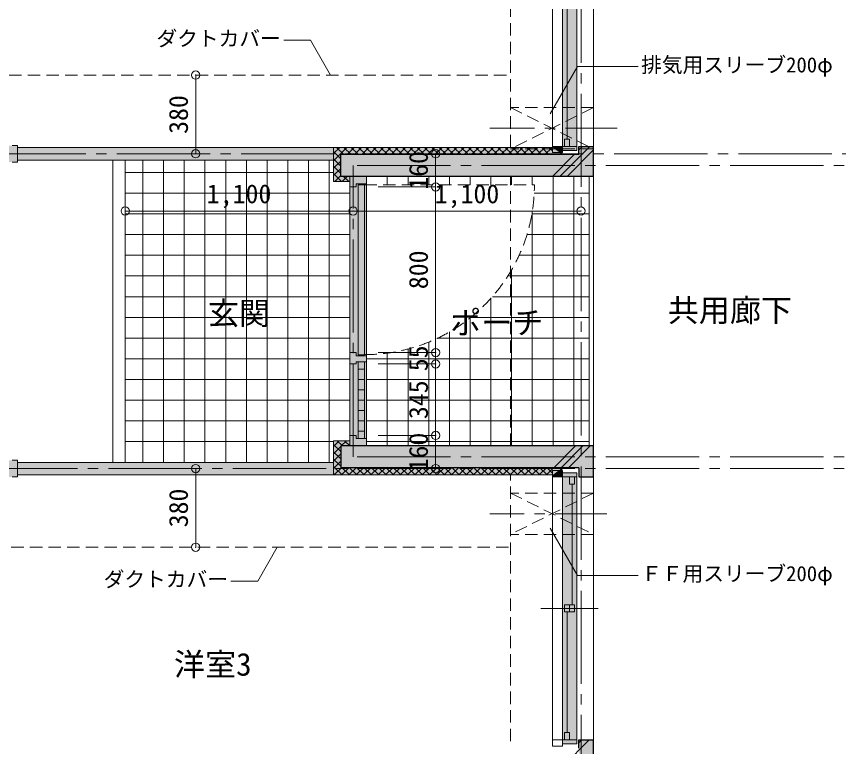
# Model space of a CAD drawing. Units: millimetres at full size, sheet at 1:50. Extents: x -9674 to 9699, y -6794 to 6791.
# Drawn here: x 3698 to 7666, y -2091 to 1435 of the extents above; entities that cross this region are included whole.
import ezdxf
from ezdxf.enums import TextEntityAlignment as Align

# ---------------------------------------------------------------- set-up
doc = ezdxf.new("R2010")
doc.units = ezdxf.units.MM
doc.header["$LTSCALE"] = 50
doc.header["$PDMODE"] = 32
doc.header["$PDSIZE"] = 40
for name, pattern in [('CHAIN1', [8, 5, -1, 1, -1]), ('CHAIN2', [12, 9, -1, 1, -1]), ('DASHED1', [1.8, 1.2, -0.6])]:
    doc.linetypes.add(name, pattern=pattern)
for name, color, linetype, lineweight in [('1-0_芯', 7, 'CHAIN2', 9), ('1-1_躯体', 2, 'Continuous', 25), ('1-2_間仕切', 3, 'Continuous', 18), ('1-3_建具', 3, 'Continuous', 18), ('1-5_設備', 7, 'Continuous', 9), ('1-6_ﾊﾞﾙｺﾆｰ・階段', 4, 'Continuous', 9), ('1-7_その他', 7, 'DASHED1', 9), ('1-8_ハッチ', 4, 'Continuous', 9), ('1-A_文字', 7, 'Continuous', 9), ('1-B_寸法', 7, 'Continuous', 9), ('1-C_梁', 7, 'DASHED1', 9)]:
    doc.layers.add(name, color=color, linetype=linetype, lineweight=lineweight)
for name, color, linetype in [('4-0', 1, 'Continuous'), ('4-1', 2, 'Continuous'), ('4-2', 4, 'Continuous'), ('4-F', 4, 'Continuous')]:
    doc.layers.add(name, color=color, linetype=linetype)
doc.styles.add('ＭＳ ゴシック', font='')
doc.styles.get('ＭＳ ゴシック').set_extended_font_data('MS Gothic')

msp = doc.modelspace()

# ---------------------------------------------------------------- linework, layer by layer
at = {"layer": '1-0_芯'}
for p, q in [((6422.5, -4188.13), (6422.5, 4241.87)), ((-8417.5, 771.87), (8192.5, 771.87)), ((5322.5, -691.63), (5322.5, 715.37)), ((8192.5, 715.37), (5322.5, 715.37)), ((8192.5, -691.63), (5322.5, -691.63)), ((8192.5, -748.13), (2022.5, -748.13))]:
    msp.add_line(p, q, dxfattribs=at)
at = {"layer": '1-1_躯体'}
for p, q in [((6482.5, 662.87), (6482.5, 807.89)), ((6412.5, 767.87), (5262.5, 767.87)), ((6412.5, -744.13), (5262.5, -744.13)), ((6412.5, -744.13), (6412.5, -788.11)), ((6412.5, -2058.11), (6482.5, -2058.11)), ((6412.5, -2098.11), (6412.5, -2058.11)), ((6482.5, -3763.13), (6482.5, -2058.11))]:
    msp.add_line(p, q, dxfattribs=at)
for points in [[(6412.5, 767.87), (6412.5, 807.89), (6482.5, 807.89)], [(6482.5, 662.87), (5262.5, 662.87), (5262.5, 767.87)], [(6482.5, -639.13), (5262.5, -639.13), (5262.5, -744.13)], [(6412.5, -788.11), (6482.5, -788.11), (6482.5, -639.13)]]:
    msp.add_lwpolyline(points, dxfattribs=at)
at = {"layer": '1-2_間仕切'}
for p, q in [((5227.5, 802.87), (3702.5, 802.87)), ((5227.5, 741.87), (3702.5, 741.87)), ((5227.5, -718.13), (3702.5, -718.13)), ((5227.5, -779.13), (3702.5, -779.13))]:
    msp.add_line(p, q, dxfattribs=at)
at = {"layer": '1-3_建具', "color": 7, "lineweight": 9}
for p, q in [((6285.5, 2359.87), (6285.5, 807.89)), ((6332.5, 822.89), (6332.5, 2344.87)), ((6402.5, 822.89), (6402.5, 2344.87)), ((6482.5, 2359.87), (6482.5, 807.89)), ((6332.5, 822.89), (6332.5, 807.89)), ((6332.5, 807.89), (6402.5, 807.89)), ((6402.5, 787.89), (6402.5, 822.89)), ((6402.5, 787.89), (6332.5, 787.89)), ((5307.5, -188.13), (5307.5, 611.87)), ((5387.5, 626.87), (5387.5, -203.13)), ((5347.5, -233.13), (5347.5, -603.13)), ((5377.5, -233.13), (5377.5, -603.13)), ((5387.5, -603.13), (5387.5, -233.13)), ((5307.5, -243.13), (5307.5, -588.13)), ((5347.5, -268.13), (5377.5, -268.13)), ((5347.5, -318.13), (5377.5, -318.13)), ((5347.5, -368.13), (5377.5, -368.13)), ((5347.5, -418.13), (5377.5, -418.13)), ((5347.5, -468.13), (5377.5, -468.13)), ((5347.5, -518.13), (5377.5, -518.13)), ((5347.5, -568.13), (5377.5, -568.13)), ((6285.5, -788.11), (6285.5, -2058.11)), ((6402.5, -768.11), (6332.5, -768.11)), ((6332.5, -788.11), (6402.5, -788.11)), ((6332.5, -803.11), (6332.5, -788.11)), ((6402.5, -768.11), (6402.5, -803.11)), ((6482.5, -788.11), (6482.5, -2058.11)), ((6332.5, -2043.11), (6332.5, -803.11)), ((6402.5, -2043.11), (6402.5, -803.11)), ((6505.98, -1423.11), (6229.02, -1423.11)), ((6332.5, -2043.11), (6332.5, -2058.11)), ((6332.5, -2058.11), (6402.5, -2058.11)), ((6402.5, -2078.11), (6402.5, -2043.11)), ((6402.5, -2078.11), (6332.5, -2078.11))]:
    msp.add_line(p, q, dxfattribs=at)
at = {"layer": '1-3_建具'}
for p, q in [((6355.5, 1566.38), (6355.5, 842.89)), ((6343.5, 842.89), (6367.5, 842.89)), ((6343.5, 842.89), (6343.5, 807.89)), ((6367.5, 842.89), (6367.5, 807.89)), ((6332.5, 777.89), (6332.5, 807.89)), ((6285.5, 777.89), (6286.53, 777.89)), ((6285.5, 777.89), (6332.5, 777.89)), ((3677.5, 731.87), (3702.5, 731.87)), ((5307.5, 662.87), (5307.5, 611.87)), ((5307.5, 647.87), (5307.5, 626.87)), ((5387.5, 626.87), (5387.5, 662.87)), ((5337.5, 611.87), (5307.5, 611.87)), ((5347.5, 621.87), (5347.5, -198.13)), ((5377.5, 621.87), (5347.5, 621.87)), ((5377.5, 621.87), (5377.5, -198.13)), ((5337.5, -188.13), (5307.5, -188.13)), ((5307.5, -243.13), (5307.5, -188.13)), ((5337.5, -188.13), (5337.5, -203.13)), ((5377.5, -198.13), (5347.5, -198.13)), ((5337.5, -588.13), (5307.5, -588.13)), ((5307.5, -639.13), (5307.5, -588.13)), ((5307.5, -624.13), (5307.5, -603.13)), ((5387.5, -603.13), (5387.5, -639.13)), ((3677.5, -708.13), (3702.5, -708.13)), ((6285.5, -758.11), (6286.53, -758.11)), ((6285.5, -758.11), (6285.5, -788.11)), ((6285.5, -758.11), (6332.5, -758.11)), ((6285.5, -788.11), (6332.5, -788.11)), ((6332.5, -758.11), (6332.5, -788.11)), ((6391.5, -823.11), (6391.5, -788.11)), ((6379.5, -1405.61), (6379.5, -823.11)), ((6343.5, -1440.61), (6343.5, -1405.61)), ((6343.5, -1405.61), (6391.5, -1405.61)), ((6367.5, -1440.61), (6367.5, -1405.61)), ((6391.5, -1440.61), (6391.5, -1405.61)), ((6343.5, -1440.61), (6391.5, -1440.61)), ((6355.5, -1440.61), (6355.5, -2023.11)), ((6343.5, -2023.11), (6367.5, -2023.11)), ((6343.5, -2023.11), (6343.5, -2058.11)), ((6367.5, -2023.11), (6367.5, -2058.11)), ((6332.5, -2088.11), (6332.5, -2058.11)), ((6285.5, -2088.11), (6286.53, -2088.11)), ((6285.5, -2088.11), (6332.5, -2088.11))]:
    msp.add_line(p, q, dxfattribs=at)
at = {"layer": '1-3_建具', "color": 7, "linetype": 'DASHED1', "lineweight": 9}
msp.add_line((5377.5, 621.87), (6197.5, 621.87), dxfattribs=at)
at = {"layer": '1-3_建具'}
for points in [[(3677.5, 811.87), (3702.5, 811.87), (3702.5, 731.87)], [(6285.5, 777.89), (6285.5, 807.89), (6332.5, 807.89)], [(5337.5, 611.87), (5337.5, 626.87), (5387.5, 626.87)], [(5307.5, -243.13), (5337.5, -243.13), (5337.5, -233.13), (5387.5, -233.13)], [(5337.5, -203.13), (5387.5, -203.13), (5387.5, -233.13)], [(5337.5, -588.13), (5337.5, -603.13), (5387.5, -603.13)], [(3677.5, -788.13), (3702.5, -788.13), (3702.5, -708.13)], [(6391.5, -823.11), (6367.5, -823.11), (6367.5, -788.11)], [(6285.5, -2088.11), (6285.5, -2058.11), (6332.5, -2058.11)]]:
    msp.add_lwpolyline(points, dxfattribs=at)
at = {"layer": '1-3_建具', "color": 7, "linetype": 'DASHED1', "lineweight": 9}
msp.add_arc((5377.5, 621.87), 820, 270, 0, dxfattribs=at)
at = {"layer": '1-5_設備'}
for p, q in [((4162.5, -718.13), (4162.5, 741.87)), ((4222.5, -718.13), (4222.5, 741.87))]:
    msp.add_line(p, q, dxfattribs=at)
at = {"layer": '1-6_ﾊﾞﾙｺﾆｰ・階段'}
for p, q in [((4307.5, -718.13), (4307.5, 741.87)), ((4407.5, -718.13), (4407.5, 741.87)), ((4507.5, -718.13), (4507.5, 741.87)), ((4607.5, -718.13), (4607.5, 741.87)), ((4707.5, -718.13), (4707.5, 741.87)), ((4807.5, -718.13), (4807.5, 741.87)), ((4907.5, -718.13), (4907.5, 741.87)), ((5007.5, -718.13), (5007.5, 741.87)), ((5107.5, -718.13), (5107.5, 741.87)), ((5207.5, -718.13), (5207.5, 741.87)), ((5227.5, 681.87), (4222.5, 681.87)), ((5487.5, 662.87), (5487.5, 621.87)), ((5587.5, 662.87), (5587.5, 621.87)), ((5687.5, 662.87), (5687.5, 621.87)), ((5787.5, 662.87), (5787.5, 621.87)), ((5887.5, 662.87), (5887.5, 621.87)), ((5987.5, 662.87), (5987.5, 621.87)), ((6087.5, 662.87), (6087.5, 621.87)), ((6187.5, 662.87), (6187.5, 621.87)), ((6287.5, 662.87), (6287.5, -639.13)), ((6387.5, 662.87), (6387.5, -639.13)), ((6462.5, -639.13), (6462.5, 662.87)), ((6482.5, -639.13), (6482.5, 662.87)), ((5307.5, 581.87), (4222.5, 581.87)), ((6462.5, 581.87), (6196.52, 581.87)), ((5307.5, 481.87), (4222.5, 481.87)), ((6462.5, 481.87), (6185.46, 481.87)), ((6187.5, 494.2), (6187.5, -639.13)), ((5307.5, 381.87), (4222.5, 381.87)), ((6462.5, 381.87), (6161.59, 381.87)), ((5307.5, 281.87), (4222.5, 281.87)), ((6462.5, 281.87), (6123.69, 281.87)), ((6087.5, 211.63), (6087.5, -639.13)), ((5307.5, 181.87), (4222.5, 181.87)), ((6462.5, 181.87), (6069.45, 181.87)), ((5307.5, 81.87), (4222.5, 81.87)), ((6462.5, 81.87), (5994.59, 81.87)), ((5987.5, 73.87), (5987.5, -639.13)), ((5307.5, -18.13), (4222.5, -18.13)), ((5887.5, -20.24), (5887.5, -639.13)), ((6462.5, -18.13), (5890.14, -18.13)), ((5307.5, -118.13), (4222.5, -118.13)), ((6462.5, -118.13), (5730.77, -118.13)), ((5787.5, -88.27), (5787.5, -639.13)), ((5687.5, -137.28), (5687.5, -639.13)), ((5487.5, -190.72), (5487.5, -639.13)), ((5587.5, -170.78), (5587.5, -639.13)), ((5307.5, -218.13), (4222.5, -218.13)), ((6462.5, -218.13), (5387.5, -218.13)), ((5307.5, -318.13), (4222.5, -318.13)), ((6462.5, -318.13), (5387.5, -318.13)), ((5307.5, -418.13), (4222.5, -418.13)), ((6462.5, -418.13), (5387.5, -418.13)), ((5307.5, -518.13), (4222.5, -518.13)), ((6462.5, -518.13), (5387.5, -518.13)), ((5227.5, -618.13), (4222.5, -618.13)), ((6462.5, -618.13), (5387.5, -618.13))]:
    msp.add_line(p, q, dxfattribs=at)
at = {"layer": '1-7_その他'}
for p, q in [((6482.5, 995.37), (6082.5, 995.37)), ((6082.5, 995.37), (6482.5, 795.37)), ((6482.5, 995.37), (6082.5, 795.37)), ((6482.5, 795.37), (6082.5, 795.37)), ((6082.5, -866.44), (6482.5, -1066.44)), ((6482.5, -866.44), (6082.5, -866.44)), ((6482.5, -866.44), (6082.5, -1066.44)), ((6482.5, -1066.44), (6082.5, -1066.44))]:
    msp.add_line(p, q, dxfattribs=at)
at = {"layer": '1-7_その他', "linetype": 'CHAIN1'}
for p, q in [((6597.5, 895.37), (5982.5, 895.37)), ((6547.5, -966.44), (5982.5, -966.44))]:
    msp.add_line(p, q, dxfattribs=at)
at = {"layer": '1-8_ハッチ'}
for p, q in [((5227.5, 737.37), (5293, 802.87)), ((5227.5, 772.73), (5257.64, 802.87)), ((5242.89, 802.87), (5277.89, 767.87)), ((5278.25, 802.87), (5313.25, 767.87)), ((5293.35, 767.87), (5328.35, 802.87)), ((5313.6, 802.87), (5348.6, 767.87)), ((5328.71, 767.87), (5363.71, 802.87)), ((5348.96, 802.87), (5383.96, 767.87)), ((5364.06, 767.87), (5399.06, 802.87)), ((5384.32, 802.87), (5419.32, 767.87)), ((5399.42, 767.87), (5434.42, 802.87)), ((5419.67, 802.87), (5454.67, 767.87)), ((5434.77, 767.87), (5469.77, 802.87)), ((5455.03, 802.87), (5490.03, 767.87)), ((5470.13, 767.87), (5505.13, 802.87)), ((5490.38, 802.87), (5525.38, 767.87)), ((5505.48, 767.87), (5540.48, 802.87)), ((5525.74, 802.87), (5560.74, 767.87)), ((5540.84, 767.87), (5575.84, 802.87)), ((5561.09, 802.87), (5596.09, 767.87)), ((5576.2, 767.87), (5611.2, 802.87)), ((5596.45, 802.87), (5631.45, 767.87)), ((5611.55, 767.87), (5646.55, 802.87)), ((5631.8, 802.87), (5666.8, 767.87)), ((5646.91, 767.87), (5681.91, 802.87)), ((5667.16, 802.87), (5702.16, 767.87)), ((5682.26, 767.87), (5717.26, 802.87)), ((5702.51, 802.87), (5737.51, 767.87)), ((5717.62, 767.87), (5752.62, 802.87)), ((5737.87, 802.87), (5772.87, 767.87)), ((5752.97, 767.87), (5787.97, 802.87)), ((5773.22, 802.87), (5808.22, 767.87)), ((5788.33, 767.87), (5823.33, 802.87)), ((5808.58, 802.87), (5843.58, 767.87)), ((5823.68, 767.87), (5858.68, 802.87)), ((5843.93, 802.87), (5878.93, 767.87)), ((5859.04, 767.87), (5894.04, 802.87)), ((5879.29, 802.87), (5914.29, 767.87)), ((5894.39, 767.87), (5929.39, 802.87)), ((5914.65, 802.87), (5949.65, 767.87)), ((5929.75, 767.87), (5964.75, 802.87)), ((5950, 802.87), (5985, 767.87)), ((5965.1, 767.87), (6000.1, 802.87)), ((5985.36, 802.87), (6020.36, 767.87)), ((6000.46, 767.87), (6035.46, 802.87)), ((6020.71, 802.87), (6055.71, 767.87)), ((6035.81, 767.87), (6070.81, 802.87)), ((6056.07, 802.87), (6091.07, 767.87)), ((6071.17, 767.87), (6106.17, 802.87)), ((6091.42, 802.87), (6126.42, 767.87)), ((6106.53, 767.87), (6141.53, 802.87)), ((6126.78, 802.87), (6161.78, 767.87)), ((6141.88, 767.87), (6176.88, 802.87)), ((6162.13, 802.87), (6197.13, 767.87)), ((6177.24, 767.87), (6212.24, 802.87)), ((6197.49, 802.87), (6232.49, 767.87)), ((6212.59, 767.87), (6247.59, 802.87)), ((6232.84, 802.87), (6267.84, 767.87)), ((6247.95, 767.87), (6282.95, 802.87)), ((6268.2, 802.87), (6285.5, 785.57)), ((6319.72, 662.87), (6464.75, 807.89)), ((6412.5, 791), (6429.39, 807.89)), ((5227.5, 782.91), (5262.5, 747.91)), ((6283.3, 767.87), (6285.5, 770.07)), ((6284.37, 662.87), (6389.37, 767.87)), ((6355.08, 662.87), (6482.5, 790.29)), ((5227.5, 747.55), (5262.5, 712.55)), ((5227.5, 702.02), (5262.5, 737.02)), ((5227.5, 712.2), (5262.5, 677.2)), ((5227.5, 666.66), (5262.5, 701.66)), ((5227.5, 676.84), (5266.47, 637.87)), ((5227.5, 641.49), (5231.12, 637.87)), ((5227.5, 637.87), (5307.5, 637.87)), ((5234.06, 637.87), (5262.5, 666.31)), ((5269.42, 637.87), (5294.42, 662.87)), ((5276.83, 662.87), (5301.83, 637.87)), ((5304.77, 637.87), (5307.5, 640.6)), ((5227.5, -614.13), (5307.5, -614.13)), ((5227.5, -614.13), (5227.5, -779.13)), ((5227.5, -641.49), (5254.86, -614.13)), ((5227.5, -631.31), (5262.5, -666.31)), ((5245.68, -614.13), (5270.68, -639.13)), ((5265.21, -639.13), (5290.21, -614.13)), ((5281.04, -614.13), (5306.04, -639.13)), ((5300.57, -639.13), (5307.5, -632.2)), ((5227.5, -676.84), (5262.5, -641.84)), ((5227.5, -666.66), (5262.5, -701.66)), ((6291.58, -744.13), (6396.58, -639.13)), ((6326.94, -744.13), (6431.94, -639.13)), ((6362.29, -744.13), (6467.29, -639.13)), ((5227.5, -712.2), (5262.5, -677.2)), ((5227.5, -702.02), (5262.5, -737.02)), ((5227.5, -747.55), (5262.5, -712.55)), ((5227.5, -737.37), (5269.26, -779.13)), ((5231.28, -779.13), (5266.28, -744.13)), ((5266.63, -779.13), (5301.63, -744.13)), ((5269.61, -744.13), (5304.61, -779.13)), ((5301.99, -779.13), (5336.99, -744.13)), ((5304.97, -744.13), (5339.97, -779.13)), ((5337.34, -779.13), (5372.34, -744.13)), ((5340.33, -744.13), (5375.33, -779.13)), ((5372.7, -779.13), (5407.7, -744.13)), ((5375.68, -744.13), (5410.68, -779.13)), ((5408.05, -779.13), (5443.05, -744.13)), ((5411.04, -744.13), (5446.04, -779.13)), ((5443.41, -779.13), (5478.41, -744.13)), ((5446.39, -744.13), (5481.39, -779.13)), ((5478.76, -779.13), (5513.76, -744.13)), ((5481.75, -744.13), (5516.75, -779.13)), ((5514.12, -779.13), (5549.12, -744.13)), ((5517.1, -744.13), (5552.1, -779.13)), ((5549.47, -779.13), (5584.47, -744.13)), ((5552.46, -744.13), (5587.46, -779.13)), ((5584.83, -779.13), (5619.83, -744.13)), ((5587.81, -744.13), (5622.81, -779.13)), ((5620.19, -779.13), (5655.19, -744.13)), ((5623.17, -744.13), (5658.17, -779.13)), ((5655.54, -779.13), (5690.54, -744.13)), ((5658.52, -744.13), (5693.52, -779.13)), ((5690.9, -779.13), (5725.9, -744.13)), ((5693.88, -744.13), (5728.88, -779.13)), ((5726.25, -779.13), (5761.25, -744.13)), ((5729.23, -744.13), (5764.23, -779.13)), ((5761.61, -779.13), (5796.61, -744.13)), ((5764.59, -744.13), (5799.59, -779.13)), ((5796.96, -779.13), (5831.96, -744.13)), ((5799.94, -744.13), (5834.94, -779.13)), ((5832.32, -779.13), (5867.32, -744.13)), ((5835.3, -744.13), (5870.3, -779.13)), ((5867.67, -779.13), (5902.67, -744.13)), ((5870.66, -744.13), (5905.66, -779.13)), ((5903.03, -779.13), (5938.03, -744.13)), ((5906.01, -744.13), (5941.01, -779.13)), ((5938.38, -779.13), (5973.38, -744.13)), ((5941.37, -744.13), (5976.37, -779.13)), ((5973.74, -779.13), (6008.74, -744.13)), ((5976.72, -744.13), (6011.72, -779.13)), ((6009.09, -779.13), (6044.09, -744.13)), ((6012.08, -744.13), (6047.08, -779.13)), ((6044.45, -779.13), (6079.45, -744.13)), ((6047.43, -744.13), (6082.43, -779.13)), ((6079.8, -779.13), (6114.8, -744.13)), ((6082.79, -744.13), (6117.79, -779.13)), ((6115.16, -779.13), (6150.16, -744.13)), ((6118.14, -744.13), (6153.14, -779.13)), ((6150.52, -779.13), (6185.52, -744.13)), ((6153.5, -744.13), (6188.5, -779.13)), ((6185.87, -779.13), (6220.87, -744.13)), ((6188.85, -744.13), (6223.85, -779.13)), ((6221.23, -779.13), (6256.23, -744.13)), ((6224.21, -744.13), (6259.21, -779.13)), ((6256.58, -779.13), (6285.5, -750.21)), ((6259.56, -744.13), (6285.5, -770.07)), ((5227.5, -772.73), (5233.9, -779.13)), ((5227.5, -779.13), (6285.5, -779.13)), ((6082.5, -2438.14), (6462.53, -2058.11)), ((6412.5, -2072.78), (6427.17, -2058.11))]:
    msp.add_line(p, q, dxfattribs=at)
msp.add_lwpolyline([(5227.5, 637.87), (5227.5, 802.87), (6285.5, 802.87)], dxfattribs=at)
at = {"layer": '1-A_文字'}
for p, q in [((5116.57, 1320.29), (4987.4, 1320.29)), ((5213.81, 1151.87), (5116.57, 1320.29)), ((6274.22, 965.17), (6405.61, 1192.74)), ((6405.61, 1192.74), (6698.47, 1192.74)), ((6274.22, -1036.25), (6405.61, -1263.81)), ((4956.07, -1128.13), (4861.88, -1291.27)), ((6405.61, -1263.81), (6698.47, -1263.81)), ((4861.88, -1291.27), (4732.72, -1291.27))]:
    msp.add_line(p, q, dxfattribs=at)
at = {"layer": '1-B_寸法'}
for p, q in [((4562.68, 771.87), (4562.68, 1151.87)), ((5720.96, 611.87), (5720.96, 771.87)), ((5444.11, 611.87), (5720.96, 611.87)), ((5720.96, 611.87), (5720.96, -188.13)), ((4222.5, 495.44), (5322.5, 495.44)), ((5322.5, 495.44), (6422.5, 495.44)), ((5444.11, -188.13), (5720.96, -188.13)), ((5720.96, -188.13), (5720.96, -243.13)), ((5444.11, -243.13), (5720.96, -243.13)), ((5720.96, -243.13), (5720.96, -588.13)), ((5444.11, -588.13), (5720.96, -588.13)), ((5720.96, -588.13), (5720.96, -748.13)), ((4562.68, -748.13), (4562.68, -1128.13))]:
    msp.add_line(p, q, dxfattribs=at)
at = {"layer": '1-B_寸法', "color": 3}
for p in [(4562.68, 1151.87), (4562.68, 771.87), (5720.96, 771.87), (5720.96, 611.87), (4222.5, 495.44), (5322.5, 495.44), (6422.5, 495.44), (5720.96, -188.13), (5720.96, -243.13), (5720.96, -588.13), (4562.68, -748.13), (5720.96, -748.13), (4562.68, -1128.13)]:
    msp.add_point(p, dxfattribs=at)
at = {"layer": '1-C_梁'}
for p, q in [((6082.5, 802.87), (6082.5, 2366.87)), ((2852.5, 1151.87), (6082.5, 1151.87)), ((6082.5, -639.13), (6082.5, 662.87)), ((6082.5, -2065.11), (6082.5, -779.13)), ((2052.5, -1128.13), (6082.5, -1128.13))]:
    msp.add_line(p, q, dxfattribs=at)
at = {"layer": '4-0'}
for points in [[(6482.5, 662.87), (6482.5, 807.89), (6412.5, 807.89)], [(6482.5, 662.87), (6412.5, 807.89), (6412.5, 767.87)], [(5262.5, 767.87), (5262.5, 662.87), (6482.5, 662.87)], [(6482.5, 662.87), (6412.5, 767.87), (5262.5, 767.87)], [(5262.5, -639.13), (5262.5, -744.13), (6412.5, -744.13)], [(6482.5, -639.13), (5262.5, -639.13), (6412.5, -744.13)], [(6412.5, -788.11), (6482.5, -788.11), (6482.5, -639.13)], [(6482.5, -639.13), (6412.5, -744.13), (6412.5, -788.11)], [(6482.5, -2058.11), (6412.5, -2058.11), (6412.5, -2098.11)], [(6412.5, -2098.11), (6482.5, -3763.13), (6482.5, -2058.11)]]:
    msp.add_solid(points, dxfattribs=at)
at = {"layer": '4-1'}
for points in [[(6332.55, 787.89), (6402.5, 787.89), (6332.5, 2379.87), (6402.5, 2379.87)], [(5307.5, 662.87), (5387.5, 662.87), (5307.5, -639.13), (5387.5, -639.13)], [(6402.5, -2078.11), (6332.5, -2078.11), (6402.5, -768.11), (6332.5, -768.11)]]:
    msp.add_solid(points, dxfattribs=at)
at = {"layer": '4-2'}
for points in [[(2852.5, 731.87), (2852.5, 811.87), (3702.5, 731.87), (3702.5, 811.87)], [(3702.5, 741.87), (3702.5, 802.87), (5227.5, 741.87), (5227.5, 802.87)], [(2852.5, -788.13), (2852.5, -708.13), (3702.5, -788.13), (3702.5, -708.13)], [(3702.5, -779.13), (3702.5, -718.13), (5227.5, -779.13), (5227.5, -718.13)]]:
    msp.add_solid(points, dxfattribs=at)
at = {"layer": '4-F'}
for points in [[(6332.6, 767.9), (6285.5, 802.87), (5227.5, 802.87)], [(5227.5, 802.87), (5227.5, 637.87), (5262.5, 767.87)], [(5227.5, 802.87), (5262.5, 767.87), (6332.6, 767.9)], [(6332.6, 767.9), (6332.5, 807.89), (6285.5, 807.89)], [(6332.6, 767.9), (6285.5, 807.89), (6285.5, 802.87)], [(5227.5, 637.87), (5262.5, 662.87), (5262.5, 767.87)], [(5227.5, 637.87), (5307.5, 637.87), (5307.5, 662.87)], [(5227.5, 637.87), (5307.5, 662.87), (5262.5, 662.87)], [(5307.5, -614.13), (5227.5, -614.13), (5307.5, -639.13), (5262.5, -639.13)], [(5227.5, -614.13), (5262.5, -639.13), (5227.5, -779.13), (5262.5, -744.13)], [(6332.44, -744.2), (5262.5, -744.13), (5227.5, -779.13)], [(6332.44, -744.2), (5227.5, -779.13), (6285.5, -779.13)], [(6332.44, -744.2), (6285.5, -779.13), (6285.5, -788.11)], [(6332.44, -744.2), (6285.5, -788.11), (6332.5, -788.11)]]:
    msp.add_solid(points, dxfattribs=at)

# ---------------------------------------------------------------- texts
at = {"layer": '1-A_文字', "style": 'ＭＳ ゴシック'}
for s, height, p in [('ダクトカバー', 73.31, (4373.3, 1270.36)), ('排気用スリーブ200φ', 73.31, (6712.58, 1142.8)), ('共用廊下', 110, (6841.24, -71.78)), ('玄関', 110, (4621.79, -86.07)), ('ポーチ', 110, (5791.14, -131.34)), ('ＦＦ用スリーブ200φ', 73.31, (6712.58, -1313.87)), ('ダクトカバー', 73.31, (4118.61, -1341.34)), ('洋室3', 110, (4457.72, -1781.34))]:
    msp.add_text(s, height=height, dxfattribs=at).set_placement(p, align=Align.BOTTOM_LEFT)
at = {"layer": '1-B_寸法', "style": 'ＭＳ ゴシック'}
for s, p in [('380', (4552.68, 868.12)), ('160', (5710.96, 598.12)), ('800', (5710.96, 118.12)), ('55', (5710.96, -278.13)), ('345', (5710.96, -509.38)), ('160', (5710.96, -761.88)), ('380', (4552.68, -1031.88))]:
    msp.add_text(s, height=91.64, rotation=90, dxfattribs=at).set_placement(p, align=Align.BOTTOM_LEFT)
for p in [(4616.25, 505.44), (5716.25, 505.44)]:
    msp.add_text('1,100', height=91.64, dxfattribs=at).set_placement(p, align=Align.BOTTOM_LEFT)

doc.saveas('drawing.dxf')
